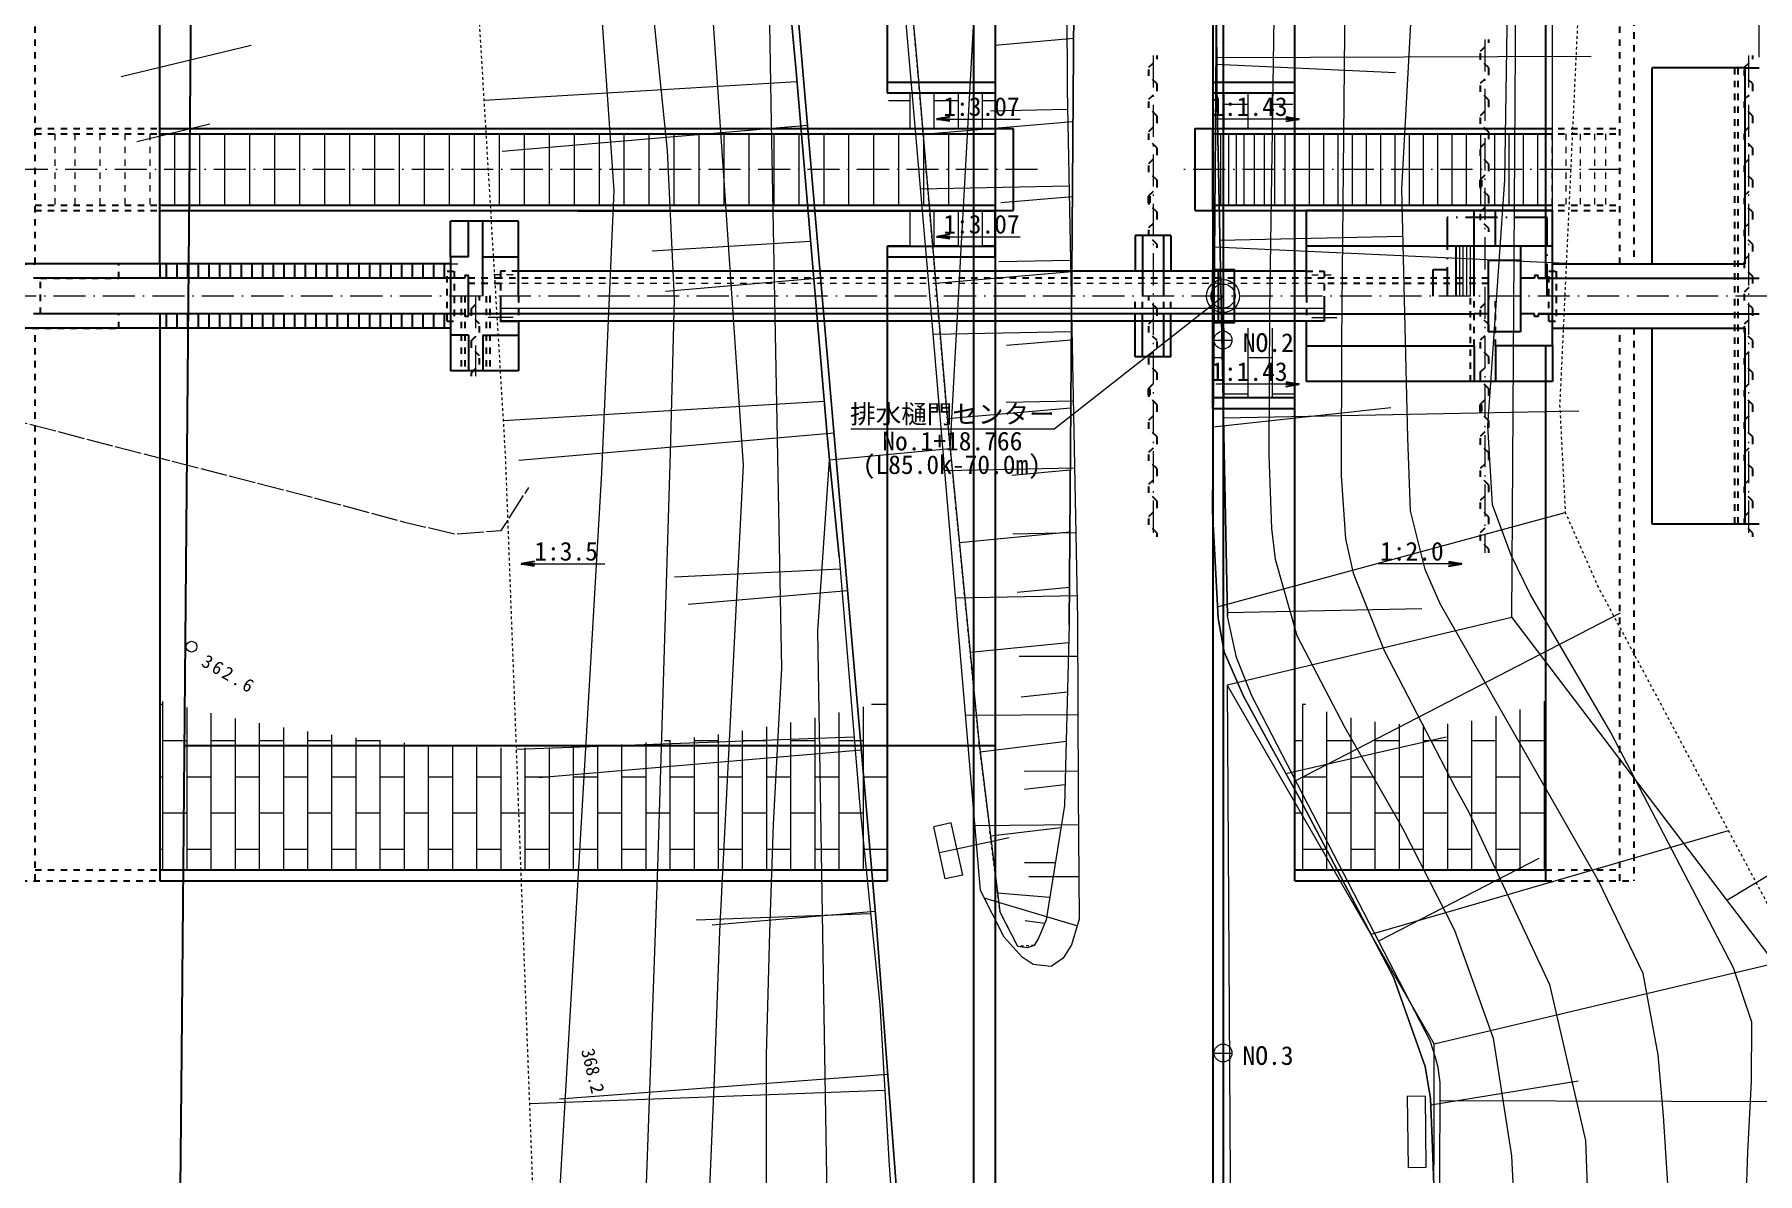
# Model space of a CAD drawing. Header units: millimetres. Extents: x 674276 to 929995, y 351572 to 521225.
# Drawn here: x 727998 to 776318, y 381434 to 413388 of the extents above; entities that cross this region are included whole.
import ezdxf
from ezdxf.enums import TextEntityAlignment as Align

# ---------------------------------------------------------------- set-up
doc = ezdxf.new("R2010")
doc.units = ezdxf.units.MM
doc.header["$LTSCALE"] = 150
doc.header["$PDSIZE"] = 300
for name, pattern in [('561019', [1, 0.5, -0.5]), ('57103', [5.5, 5, -0.5]), ('SXF_一点短鎖線', [9.25, 6, -1.5, 0.25, -1.5]), ('SXF_跳び破線', [12, 6, -6]), ('一点短鎖線', [9.25, 6, -1.5, 0.25, -1.5]), ('破線', [7.5, 6, -1.5])]:
    doc.linetypes.add(name, pattern=pattern)
doc.layers.get('Defpoints').update_dxf_attribs({"color": 153})
for name, color, linetype, lineweight in [('D-BGD', 7, 'Continuous', 13), ('D-BMK', 2, 'SXF_一点短鎖線', 13), ('D-BMK-HTXT', 7, 'Continuous', 13), ('D-BYP-STR1', 2, 'Continuous', 13), ('D-BYP-STR2', 6, 'Continuous', 25), ('D-BYP-STR3', 3, 'Continuous', 25), ('D-BYP-STR4', 6, 'Continuous', 25), ('D-BYP-TXT', 7, 'Continuous', 13), ('D-STR-DIM', 7, 'Continuous', 13), ('D-STR-HTXT', 7, 'Continuous', 13), ('D-STR-TXT', 7, 'Continuous', 13), ('●予備設計_LP横断', 7, 'Continuous', 13)]:
    doc.layers.add(name, color=color, linetype=linetype, lineweight=lineweight)
doc.styles.add('MS ゴシック', font='MS Gothic.ttf')
doc.styles.add('ＭＳ ゴシック', font='MS Gothic.ttf')
doc.dimstyles.new('DIM-150-F', dxfattribs={"dimscale": 150, "dimtxt": 3.5, "dimasz": 2.5, "dimexe": 0, "dimexo": 2, "dimgap": 0.8, "dimtad": 1, "dimdec": 0, "dimzin": 0, "dimdsep": 46, "dimtxsty": 'MS ゴシック', "dimblk": 'OPEN', "dimcen": 0.1, "dimclrd": 256, "dimclre": 256, "dimclrt": 256, "dimaunit": 1, "dimadec": 4, "dimazin": 0, "dimtfac": 1, "dimtdec": 0, "dimtmove": 2, "dimatfit": 3, "dimldrblk": 'OPEN', "dimfxl": 1, "dimtolj": 1, "dimtzin": 0, "dimlwd": -1, "dimlwe": -1, "dimarcsym": 2})

# ---------------------------------------------------------------- blocks, each defined once
blk = doc.blocks.new('_Open')
at = {"color": 0, "linetype": 'ByBlock', "lineweight": -2}
for p, q in [((-1, 0.17), (0, 0)), ((-1, -0.17), (0, 0)), ((0, 0), (-1, 0))]:
    blk.add_line(p, q, dxfattribs=at)
blk = doc.blocks.new('*D10')
at = {"layer": 'D-STR-DIM', "transparency": 16777216}
for p, q in [((770568, 407249), (770568, 420402)), ((775993, 420402), (770943, 420402)), ((776368, 412749), (776368, 420402))]:
    blk.add_line(p, q, dxfattribs=at)
at = {"layer": 'Defpoints', "color": 0, "transparency": 16777216}
for p in [(770568, 420402), (776368, 412449), (770568, 406949)]:
    blk.add_point(p, dxfattribs=at)
at = {"layer": 'D-STR-DIM', "transparency": 16777216, "xscale": 375, "yscale": 375, "zscale": 375, "rotation": 180}
blk.add_blockref('_Open', (770568, 420402), dxfattribs=at)
at = {"layer": 'D-STR-DIM', "transparency": 16777216, "xscale": 375, "yscale": 375, "zscale": 375}
blk.add_blockref('_Open', (776368, 420402), dxfattribs=at)
at = {"layer": 'D-STR-DIM', "transparency": 16777216, "char_height": 525, "attachment_point": 5, "style": 'MS ゴシック'}
for s, insert in [('\\A1;5800', (773468, 420785)), ('\\A1;川表翼壁', (773468, 419964))]:
    blk.add_mtext(s, dxfattribs=dict(at, insert=insert))
blk = doc.blocks.new('*D16')
at = {"layer": 'D-STR-DIM', "transparency": 16777216}
for p, q in [((770568, 407249), (770568, 421452)), ((770943, 421452), (810993, 421452)), ((811368, 412748), (811368, 421452))]:
    blk.add_line(p, q, dxfattribs=at)
at = {"layer": 'Defpoints', "color": 0, "transparency": 16777216}
for p in [(811368, 421452), (811368, 412448, -641), (770568, 406949)]:
    blk.add_point(p, dxfattribs=at)
at = {"layer": 'D-STR-DIM', "transparency": 16777216, "xscale": 375, "yscale": 375, "zscale": 375, "rotation": 180}
blk.add_blockref('_Open', (770568, 421452), dxfattribs=at)
at = {"layer": 'D-STR-DIM', "transparency": 16777216, "xscale": 375, "yscale": 375, "zscale": 375}
blk.add_blockref('_Open', (811368, 421452), dxfattribs=at)
at = {"layer": 'D-STR-DIM', "transparency": 16777216, "insert": (790968, 421835), "char_height": 525, "attachment_point": 5, "style": 'MS ゴシック'}
blk.add_mtext('\\A1;40800', dxfattribs=at)
blk = doc.blocks.new('M2242')
at = {"layer": '●予備設計_LP横断', "linetype": 'Continuous', "lineweight": 15}
for p, q in [((1.501, 0.748), (1.501, -0.752)), ((1.501, 0.748), (2.001, 0.748)), ((2.001, 0.748), (2.001, -0.752)), ((0, 0), (2, 0)), ((1.501, -0.752), (2.001, -0.752))]:
    blk.add_line(p, q, dxfattribs=at)
blk = doc.blocks.new('M7312')
at = {"layer": '●予備設計_LP横断', "linetype": 'Continuous', "lineweight": 20}
blk.add_circle((0, -0.001), 0.15, dxfattribs=at)

msp = doc.modelspace()

# ---------------------------------------------------------------- hatches: boundary and pattern name
at = {"layer": 'D-BYP-STR1'}
h = msp.add_hatch(dxfattribs=at)
h.set_pattern_fill('AR-BRSTD', color=256, scale=10, angle=269.99978)
h.set_pattern_definition([(269.9998, (693617.4, 336351.3), (677.418, -0.0027), []), (359.9998, (693617.4, 336351.3), (677.422, 1015.997), [677.418, -677.418])])
edge = h.paths.add_edge_path()
edge.add_line((754943.6, 411748.8), (751913.6, 411748.8))
edge.add_arc((749717.8, 411248.8), 2252, -12.82787, 12.82787, ccw=False)
edge.add_line((751913.6, 410748.8), (754943.6, 410748.8))
edge.add_line((754943.6, 410748.8), (754943.6, 411748.8))
edge = h.paths.add_edge_path()
edge.add_line((754943.6, 408448.8), (751913.6, 408448.8))
edge.add_arc((750901.4, 407948.8), 1129, -26.28666, 26.28666, ccw=False)
edge.add_line((751913.6, 407448.8), (754943.6, 407448.8))
edge.add_line((754943.6, 407448.8), (754943.6, 408448.8))
h = msp.add_hatch(dxfattribs=at)
h.set_pattern_fill('AR-BRSTD', color=256, scale=10, angle=269.99978)
h.set_pattern_definition([(269.9998, (693617.4, 336251.3), (677.418, -0.0027), []), (359.9998, (693617.4, 336251.3), (677.422, 1015.997), [677.418, -677.418])])
edge = h.paths.add_edge_path()
edge.add_line((761043.5, 411748.8), (763346.1, 411748.8))
edge.add_arc((765026.8, 411248.8), 1753.5, 163.43256, 196.56744)
edge.add_line((763346.1, 410748.8), (761043.5, 410748.8))
edge.add_line((761043.5, 410748.8), (761043.5, 411748.8))
edge = h.paths.add_edge_path()
edge.add_line((761043.5, 405148.8), (763346.1, 405148.8))
edge.add_arc((785418.8, 404173.8), 22094.2, 177.47077, 182.52923)
edge.add_line((763346.1, 403198.8), (761061.1, 403198.8))
edge.add_line((761061.1, 403198.8), (761043.5, 405148.8))
h = msp.add_hatch(dxfattribs=at)
h.set_pattern_fill('AR-BRSTD', color=256, scale=10, angle=90)
h.set_pattern_definition([(90, (71116.6, 1135250.44), (-677.418, 4e-14), []), (180, (71116.6, 1135250.4), (-677.418, -1016), [677.418, -677.418])])
edge = h.paths.add_edge_path()
edge.add_line((731513.4, 389948.8), (731513.4, 394700.6))
edge.add_arc((741713.5, 433263.7), 39889.2, 255.18429, 284.81571)
edge.add_line((751913.6, 394700.6), (751913.6, 389948.8))
edge.add_line((751913.6, 389948.8), (731513.4, 389948.8))
h = msp.add_hatch(dxfattribs=at)
h.set_pattern_fill('AR-BRSTD', color=256, scale=10, angle=90)
h.set_pattern_definition([(90, (103760.6, 1135250.44), (-677.418, 4e-14), []), (180, (103760.6, 1135250.4), (-677.418, -1016), [677.418, -677.418])])
edge = h.paths.add_edge_path()
edge.add_line((763346.1, 389948.8), (763346.1, 394700.6))
edge.add_arc((766857, 403374.5), 9357.5, 247.96325, 292.03675)
edge.add_line((770367.9, 394700.6), (770367.9, 389948.8))
edge.add_line((770367.9, 389948.8), (763346.1, 389948.8))

# ---------------------------------------------------------------- linework, layer by layer
at = {"layer": 'D-BGD'}
msp.add_line((769424.6, 397032), (769648.6, 430124.5), dxfattribs=at)
at = {"layer": 'D-BGD', "linetype": 'Continuous'}
for p, q in [((757137.1, 413271.7), (754926.4, 413075.5)), ((730430.9, 412205.8), (734075, 413091.6)), ((761152.1, 412738.8), (771650.6, 412782.7)), ((761132, 412556.3), (766162.9, 412321.6)), ((749381.4, 412063.2), (740611.2, 411536)), ((756968.4, 411279.6), (754811.4, 411239.2)), ((730873.2, 410382.9), (732913.9, 410878.9)), ((749676.5, 410834.3), (741113.7, 410104.5)), ((757119.4, 410940.3), (752919.9, 410582.9)), ((757013.8, 409131.2), (752847.3, 409046.3)), ((757103.4, 408833.1), (755100.6, 408662.6)), ((749763.1, 407577.3), (745322.2, 407310.3)), ((761093.2, 407427.6), (770954.8, 406967.6)), ((761239.5, 407613.4), (766357.5, 407728.2)), ((757049.4, 407046.1), (755044.9, 407010.3)), ((750041.4, 406552.9), (745696.8, 406178.3)), ((757087.4, 406725.8), (753275.8, 406401.4)), ((757085.3, 405041.6), (753201.5, 404967.2)), ((757072.9, 404813.2), (755255.1, 404658.5)), ((750144.7, 403091.4), (741151.3, 402550.8)), ((757133.6, 403099.1), (755245.7, 403065.5)), ((757058.3, 402900.6), (753598.8, 402606.1)), ((761054.9, 402376), (766037.2, 402925.9)), ((761339.7, 402630.7), (771305.2, 402831)), ((750424.8, 402203.3), (741577.9, 401440.7)), ((757163.6, 401224.9), (753530.4, 401144.8)), ((757045.1, 401164.6), (755406.9, 401015.1)), ((761175.9, 397328), (770925, 399980.3)), ((757032, 399428.6), (753938.4, 399125.1)), ((757201.1, 399403.9), (755438.5, 399367.5)), ((750588.9, 398387.9), (745948, 398162.1)), ((750799.2, 397778), (746333, 397392.5)), ((757020.2, 397874.4), (755552.4, 397731)), ((757237.6, 397641.3), (753828.9, 397570.6)), ((761443.6, 397172.9), (766906.4, 397285.5)), ((763369.1, 392455.9), (772476.5, 397163.4)), ((756999.1, 396320.4), (754240.1, 396049.8)), ((757250.6, 395938.3), (755610.8, 395935)), ((756963.4, 394934.8), (755672.2, 394793.7)), ((757253.9, 394298.5), (754108.3, 394284.2)), ((750979.2, 393679.5), (741516.7, 393327)), ((756927.6, 393549.1), (754521.9, 393255.3)), ((763090.7, 392655.8), (767588, 393681)), ((751184.8, 393311.8), (742144.4, 392533.5)), ((757261, 392725.7), (755755.2, 392714.7)), ((756896.4, 392337.7), (755760.1, 392208)), ((757267.1, 391211.2), (754372, 391191.3)), ((756780.7, 391134.1), (754810.3, 390893.5)), ((765480.4, 388146.3), (775499.7, 391052.7)), ((756623.3, 390154.2), (755762.1, 390153.2)), ((765696.9, 387957.4), (770195.4, 390285.2)), ((757285.7, 389758.7), (755887.8, 389754.9)), ((757232.6, 388382.1), (754634.8, 389160.2)), ((756466, 389174.2), (755005.2, 389297.2)), ((751447.2, 388723.5), (746557.7, 388539.9)), ((751571.4, 388787.2), (747002.2, 388403.2)), ((756323, 388443.7), (755778.6, 388520.4)), ((751919.5, 384215.6), (742718, 383518.4)), ((751847, 383762.7), (741887.9, 383390.5)), ((767153.9, 383362.9), (771283.7, 384030.2)), ((767417, 383485.3), (777145, 383453))]:
    msp.add_line(p, q, dxfattribs=at)
at = {"layer": 'D-BGD', "linetype": 'Continuous', "flags": 128}
for points, elevation in [([(713491.7, 380893.6), (723732.6, 380719.5), (731981.1, 380565.4), (739931.1, 379555), (741858.5, 379404.5), (742345, 379743.1), (742724.2, 380725.9), (743612.3, 395924), (743912.8, 401088.2), (744258.5, 409009.7), (743064.1, 426075), (742949.1, 430124.5)], 363000), ([(745058.7, 378273), (745482.8, 390015.9), (745830.7, 401653.6), (745949.3, 405975.4), (745754, 410130.5), (744551.4, 421852), (744386.4, 430124.5)], 364000), ([(746175.9, 430124.5), (746273.6, 425139), (747014.4, 413966.7), (747874.9, 401309), (747204.4, 388221.2), (747062.1, 384098.8), (746901.6, 380366.2), (746839.6, 378273)], 365000), ([(752377.6, 430124.5), (752198.6, 426637.7), (751859.6, 422261.5), (748473.2, 421948.5), (748653.9, 410905.4), (748949.3, 395615.2), (748717.1, 391234.1), (748614.5, 388204.2), (748521.4, 384751.3), (748515.2, 378494), (748505.1, 378273)], 366000), ([(750395, 378273), (750245.5, 379662.1), (749966.1, 396661.7), (750293.7, 401451.6), (753679.1, 401768.7), (754577.2, 418025.7), (754958.2, 428651.3), (755017.6, 430124.5)], 367000), ([(762608.8, 430124.5), (762727.3, 424203.9), (762801.5, 419930.5), (762813.6, 417655.9), (762632.9, 405642.9), (762609.2, 401588.4), (762689, 399532.1), (762795.2, 398669.4), (763401, 396528.7), (764741.5, 393948.5), (766365.2, 391124.7), (767818.5, 388259.2), (768904.1, 385231.5), (769421.2, 381927.2), (769583.6, 378539.7), (769585.1, 378273)], 367000), ([(764568.7, 430124.5), (764700.1, 425890.1), (764780.2, 418219.8), (764650.6, 404796.8), (764643.9, 401018.6), (764761.6, 399236.9), (764981.7, 398275.3), (765847.2, 396108.8), (767828.9, 392284.5), (768218.1, 391572.9), (770488.4, 386739.6), (771494.8, 382358.2), (771623.4, 378743.2), (771616, 378273)], 366000), ([(773740.9, 378273), (773807.5, 380991.9), (773680.7, 383048.7), (773529.9, 384762.9), (773106.4, 387042.1), (771861.1, 389641.5), (767419.6, 397413.8), (766999.4, 398376.3), (766585.2, 400021.5), (766507.3, 402073.3), (766340.6, 409055.1), (766870.6, 418653.8), (766612.3, 430124.5)], 365000), ([(775920.8, 378273), (775949.1, 379261.5), (776042.1, 382033.9), (776153, 384012.9), (776160.2, 385684.7), (775641.7, 387208.8), (772201.8, 393807.9), (769945.2, 397689.9), (769406.1, 398780.7), (768885.6, 400192.9), (768753.6, 402407.3), (769228.9, 409306.1), (769314, 414826), (769362.2, 418323.1), (769525.1, 430124.5)], 364000)]:
    msp.add_lwpolyline(points, dxfattribs=dict(at, elevation=elevation))
at = {"layer": 'D-BGD', "linetype": '561019', "flags": 128}
for points in [[(742346.2, 378273), (741992.6, 380587), (741554.5, 392312), (741208.5, 401598.8), (739493.8, 430124.5)], [(756034.2, 387834.4), (755575, 387802), (755068.3, 388780.7), (754482.8, 393575.2), (753679.1, 401768.7), (753611.3, 402459.4), (752744.5, 412644.1), (751859.6, 422261.5), (751643.5, 424608.4), (751122.1, 430124.5)], [(771763.5, 430124.5), (771860, 426368.6), (770769.3, 402990.3), (770925, 399980.3), (771843.4, 397899.9), (777604.8, 387110.4), (777387.6, 378273)]]:
    msp.add_lwpolyline(points, dxfattribs=at)
at = {"layer": 'D-BGD', "linetype": 'Continuous', "flags": 128}
for points in [[(750559.8, 398738), (750293.7, 401451.6), (750224.9, 402148.6), (749357.5, 412344.1), (748473.2, 421948.5), (748257.7, 424292.7), (747707, 430124.5)], [(747707, 430124.5), (748257.7, 424292.7), (748473.2, 421948.5), (749357.5, 412344.1), (750224.9, 402148.6), (750293.7, 401451.6), (750559.8, 398738), (751149.5, 391625), (751709.5, 386168), (751967.4, 381656.3), (752130.5, 379359.5), (752195.4, 378273)], [(751122.1, 430124.5), (751643.5, 424608.4), (751859.6, 422261.5), (752744.5, 412644.1), (753611.3, 402459.4), (753679.1, 401768.7), (754482.8, 393575.2), (755068.3, 388780.7)], [(757107.7, 430124.5), (757181, 419045.8), (757012.2, 396831.9), (756881.6, 391762.7), (756365.6, 388549.4), (756168.3, 388059.6), (756034.2, 387834.4)], [(757012.2, 396831.9), (757181, 419045.8), (757107.7, 430124.5)], [(761107.8, 430124.5), (761181.2, 419044), (761037, 400019.2)], [(767344.7, 378273), (767189.7, 382409.5), (767147.1, 383543.5), (766998.8, 384437.3), (766112.6, 386946.8), (763460.5, 391978.9), (762701.7, 393367.8), (761906.5, 394823.7), (761364.9, 396064.7), (761192.1, 397014.1), (761037, 400019.2), (761181.2, 419044), (761107.8, 430124.5)], [(761037, 400019.2), (761192.1, 397014.1), (761364.9, 396064.7), (761906.5, 394823.7), (762701.7, 393367.8), (763460.5, 391978.9), (766112.6, 386946.8), (766998.8, 384437.3), (767147.1, 383543.5), (767189.7, 382409.5), (767344.7, 378273)], [(750559.8, 398738), (751149.5, 391625), (751709.5, 386168), (751967.4, 381656.3), (752130.5, 379359.5), (752195.4, 378273)], [(757012.2, 396831.9), (756881.6, 391762.7), (756365.6, 388549.4), (756168.3, 388059.6), (756034.2, 387834.4), (755835.6, 387769.8), (755575, 387802), (755068.3, 388780.7)]]:
    msp.add_lwpolyline(points, dxfattribs=at)
at = {"layer": 'D-BGD', "color": 6, "ltscale": 1500, "flags": 128}
for points in [[(753999.4, 430124.5), (754773.9, 424683.2, -0.0353635), (754943.6, 422287.5), (754943.6, 378273)], [(760169.9, 430124.5), (760943.8, 424688.2, -0.0353635), (761043.6, 423278.9), (761043.6, 378273)]]:
    msp.add_lwpolyline(points, format="xyb", dxfattribs=at)
at = {"layer": 'D-BGD', "linetype": 'Continuous', "extrusion": (0.995578, 0.086824, 0.035859), "elevation": 795186}
msp.add_lwpolyline([(321726.9, 339254), (338459.8, 338653.6), (354768.3, 338143.3)], dxfattribs=at)
at = {"layer": 'D-BGD', "linetype": 'Continuous', "extrusion": (0.879845, 0.091136, 0.466441), "elevation": 870778.4}
msp.add_lwpolyline([(309560.7, -43690.6), (325669.1, -44335), (341972.9, -44911.6)], dxfattribs=at)
at = {"layer": 'D-BGD'}
for points in [[(805741.3, 407354.5), (775455.7, 389094.3)], [(769424.6, 397032), (761447.4, 395136.3)], [(769424.6, 397032), (776799, 387326.4)], [(761447.2, 395136.6), (767246.4, 385061.1)], [(761447.4, 395136.3), (761550.7, 378273)], [(776799, 387326.4), (767246.4, 385061.1)], [(767238.8, 378273), (767246.4, 385061.1)], [(766997.4, 383600.1), (766497.4, 383594.4)], [(766497.4, 383594.4), (766520.3, 381594.6)], [(766997.4, 383600.1), (767020.2, 381600.3)], [(767020.2, 381600.3), (766520.3, 381594.6)]]:
    msp.add_lwpolyline(points, dxfattribs=at)
at = {"layer": 'D-BGD', "linetype": '57103', "elevation": 362500, "flags": 128}
msp.add_lwpolyline([(713491.7, 406174.5), (736008.6, 400344.3), (738379.6, 399709.3), (739792.8, 399376.7), (741089.1, 399474.7), (741859.7, 400678.9)], dxfattribs=at)
at = {"layer": 'D-BGD', "linetype": 'Continuous'}
for points in [[(747846.1, 430124.5, 366019.3), (748768.2, 421414.4, 366440), (750166.9, 405165.9, 366950), (751599.2, 388494.4, 367550), (752375.9, 378273, 368046.6)], [(756879, 430124.5, 368490.4), (756956.2, 411840.3, 368510), (757248.3, 396977.7, 368300), (757265.6, 392111.7, 368380), (757292.6, 388566.7, 368140), (757076.2, 387849.1, 368050), (756848.2, 387472.6, 368050)], [(756879, 430124.5, 368490.4), (756956.2, 411840.3, 368510), (757248.3, 396977.7, 368300)], [(761076.3, 430124.5, 368490.4), (761152.5, 411896.6, 368510), (761450.8, 397065, 368300)], [(767399, 378273, 368384.4), (767419.6, 383991.3, 368350), (767358.6, 384407, 368370), (767289.9, 384688.7, 368380), (767142.2, 385154.2, 368420), (762141, 394834.3, 368260), (761710.8, 395912, 368280), (761450.8, 397065, 368300), (761152.5, 411896.6, 368510), (761076.3, 430124.5, 368490.4)], [(757248.3, 396977.7, 368300), (757265.6, 392111.7, 368380), (757292.6, 388566.7, 368140), (757076.2, 387849.1, 368050), (756848.2, 387472.6, 368050), (756507.8, 387241.6, 367970), (756000.6, 387302.4, 367910), (755698.5, 387499.1, 367900), (755193.9, 388066, 367840), (754526.2, 389372.6, 367520)], [(767399, 378273, 368384.4), (767419.6, 383991.3, 368350), (767358.6, 384407, 368370), (767289.9, 384688.7, 368380), (767142.2, 385154.2, 368420), (762141, 394834.3, 368260), (761710.8, 395912, 368280), (761450.8, 397065, 368300)], [(752375.9, 378273, 368046.6), (751599.2, 388494.4, 367550)]]:
    msp.add_polyline3d(points, dxfattribs=at)
at = {"layer": 'D-BGD'}
msp.add_point((761329.9, 406131.8, 0), dxfattribs=at)
at = {"layer": 'D-BMK', "linetype": 'SXF_一点短鎖線'}
for p, q in [((761329.9, 403006.8), (761329.9, 413233.4)), ((768667.9, 413248.8), (768667.9, 398848.8)), ((759367.6, 412798.8), (759367.6, 399298.8)), ((776067.9, 412798.8), (776067.9, 399298.8)), ((756126.4, 409598.8), (726939.6, 409598.8)), ((772491.4, 409598.8), (760079.1, 409598.8)), ((833491.7, 406048.8), (726645.3, 406048.8)), ((740367.9, 406048.8), (740367.9, 403798.8))]:
    msp.add_line(p, q, dxfattribs=at)
at = {"layer": 'D-BMK', "linetype": 'SXF_一点短鎖線', "flags": 128}
msp.add_lwpolyline([(761329.9, 430124.5), (761329.9, 378273)], dxfattribs=at)
msp.add_lwpolyline([(761329.9, 430124.5), (761329.9, 378273)], dxfattribs=at)
at = {"layer": 'D-BMK-HTXT', "color": 7, "linetype": 'Continuous', "lineweight": 13}
for p, q in [((761079.9, 404814.8, 65818.6), (761579.9, 404814.8, -65818.6)), ((761079.9, 384814.8, 65818.6), (761579.9, 384814.8, -65818.6))]:
    msp.add_line(p, q, dxfattribs=at)
for centre in [(761329.9, 404814.8, 0), (761329.9, 384814.8, 0)]:
    msp.add_circle(centre, 250, dxfattribs=at)
at = {"layer": 'D-BYP-STR1', "linetype": 'SXF_跳び破線', "ltscale": 0.2}
for p, q in [((728571.7, 410598.8), (728571.7, 408598.8)), ((729129.9, 410598.8), (729129.9, 408598.8)), ((729829.9, 410598.8), (729829.9, 408598.8)), ((730529.9, 410598.8), (730529.9, 408598.8)), ((731229.9, 410598.8), (731229.9, 408598.8)), ((770546.1, 410598.8), (770546.1, 408598.8)), ((770946.1, 410598.8), (770946.1, 408598.8)), ((771346.1, 410598.8), (771346.1, 408598.8)), ((771746.1, 410598.8), (771746.1, 408598.8)), ((772057, 410598.8), (772057, 408598.8)), ((764167.6, 406398.8), (741067.9, 406398.8))]:
    msp.add_line(p, q, dxfattribs=at)
at = {"layer": 'D-BYP-STR1', "ltscale": 0.2}
for p, q in [((731929.9, 410598.8), (731929.9, 408598.8)), ((732629.9, 410598.8), (732629.9, 408598.8)), ((733329.9, 410598.8), (733329.9, 408598.8)), ((734029.9, 410598.8), (734029.9, 408598.8)), ((734729.9, 410598.8), (734729.9, 408598.8)), ((735429.9, 410598.8), (735429.9, 408598.8)), ((736129.9, 410598.8), (736129.9, 408598.8)), ((736829.9, 410598.8), (736829.9, 408598.8)), ((737529.9, 410598.8), (737529.9, 408598.8)), ((738229.9, 410598.8), (738229.9, 408598.8)), ((738929.9, 410598.8), (738929.9, 408598.8)), ((739629.9, 410598.8), (739629.9, 408598.8)), ((740329.9, 410598.8), (740329.9, 408598.8)), ((741029.9, 410598.8), (741029.9, 408598.8)), ((741729.9, 410598.8), (741729.9, 408598.8)), ((742429.9, 410598.8), (742429.9, 408598.8)), ((743129.9, 410598.8), (743129.9, 408598.8)), ((743829.9, 410598.8), (743829.9, 408598.8)), ((744529.9, 410598.8), (744529.9, 408598.8)), ((745229.9, 410598.8), (745229.9, 408598.8)), ((745929.9, 410598.8), (745929.9, 408598.8)), ((746629.9, 410598.8), (746629.9, 408598.8)), ((747329.9, 410598.8), (747329.9, 408598.8)), ((748029.9, 410598.8), (748029.9, 408598.8)), ((748729.9, 410598.8), (748729.9, 408598.8)), ((749429.9, 410598.8), (749429.9, 408598.8)), ((750129.9, 410598.8), (750129.9, 408598.8)), ((750829.9, 410598.8), (750829.9, 408598.8)), ((751529.9, 410598.8), (751529.9, 408598.8)), ((752229.9, 410598.8), (752229.9, 408598.8)), ((752929.9, 410598.8), (752929.9, 408598.8)), ((753629.9, 410598.8), (753629.9, 408598.8)), ((754329.9, 410598.8), (754329.9, 408598.8)), ((761261.3, 410598.8), (761261.3, 408598.8)), ((761479.1, 410598.8), (761479.1, 408598.8)), ((761696.9, 410598.8), (761696.9, 408598.8)), ((761914.2, 410598.8), (761914.2, 408598.8)), ((762200.6, 410598.8), (762200.6, 408598.8)), ((762487, 410598.8), (762487, 408598.8)), ((762773.3, 410598.8), (762773.3, 408598.8)), ((763059.7, 410598.8), (763059.7, 408598.8)), ((763346.1, 410598.8), (763346.1, 408598.8)), ((763746.1, 410598.8), (763746.1, 408598.8)), ((764146.1, 410598.8), (764146.1, 408598.8)), ((764546.1, 410598.8), (764546.1, 408598.8)), ((764946.1, 410598.8), (764946.1, 408598.8)), ((765346.1, 410598.8), (765346.1, 408598.8)), ((765746.1, 410598.8), (765746.1, 408598.8)), ((766146.1, 410598.8), (766146.1, 408598.8)), ((766546.1, 410598.8), (766546.1, 408598.8)), ((766946.1, 410598.8), (766946.1, 408598.8)), ((767346.1, 410598.8), (767346.1, 408598.8)), ((767746.1, 410598.8), (767746.1, 408598.8)), ((768146.1, 410598.8), (768146.1, 408598.8)), ((768546.1, 410598.8), (768546.1, 408598.8)), ((768946.1, 410598.8), (768946.1, 408598.8)), ((769346.1, 410598.8), (769346.1, 408598.8)), ((769746.1, 410598.8), (769746.1, 408598.8)), ((770146.1, 410598.8), (770146.1, 408598.8))]:
    msp.add_line(p, q, dxfattribs=at)
at = {"layer": 'D-BYP-STR1', "lineweight": 13, "ltscale": 100}
for p, q in [((767967.9, 406048.8), (767967.9, 407448.8)), ((768067.9, 406048.8), (768067.9, 407448.8)), ((768167.9, 406048.8), (768167.9, 407448.8)), ((768267.9, 406048.8), (768267.9, 407448.8))]:
    msp.add_line(p, q, dxfattribs=at)
at = {"layer": 'D-BYP-STR1', "linetype": 'Continuous', "lineweight": 25}
for p, q in [((731690.4, 406948.8), (731690.4, 406548.8)), ((731990.4, 406948.8), (731990.4, 406548.8)), ((732290.4, 406948.8), (732290.4, 406548.8)), ((732590.4, 406948.8), (732590.4, 406548.8)), ((732890.4, 406948.8), (732890.4, 406548.8)), ((733190.4, 406948.8), (733190.4, 406548.8)), ((733490.4, 406948.8), (733490.4, 406548.8)), ((733790.4, 406948.8), (733790.4, 406548.8)), ((734090.4, 406948.8), (734090.4, 406548.8)), ((734390.4, 406948.8), (734390.4, 406548.8)), ((734690.4, 406948.8), (734690.4, 406548.8)), ((734990.4, 406948.8), (734990.4, 406548.8)), ((735290.4, 406948.8), (735290.4, 406548.8)), ((735590.4, 406948.8), (735590.4, 406548.8)), ((735890.4, 406948.8), (735890.4, 406548.8)), ((736190.4, 406948.8), (736190.4, 406548.8)), ((736490.4, 406948.8), (736490.4, 406548.8)), ((736790.4, 406948.8), (736790.4, 406548.8)), ((737090.4, 406948.8), (737090.4, 406548.8)), ((737390.4, 406948.8), (737390.4, 406548.8)), ((737690.4, 406948.8), (737690.4, 406548.8)), ((737990.4, 406948.8), (737990.4, 406548.8)), ((738290.4, 406948.8), (738290.4, 406548.8)), ((738590.4, 406948.8), (738590.4, 406548.8)), ((738890.4, 406948.8), (738890.4, 406548.8)), ((739190.4, 406948.8), (739190.4, 406548.8)), ((739490.4, 406948.8), (739490.4, 406548.8)), ((731690.4, 405548.8), (731690.4, 405148.8)), ((731990.4, 405548.8), (731990.4, 405148.8)), ((732290.4, 405548.8), (732290.4, 405148.8)), ((732590.4, 405548.8), (732590.4, 405148.8)), ((732890.4, 405548.8), (732890.4, 405148.8)), ((733190.4, 405548.8), (733190.4, 405148.8)), ((733490.4, 405548.8), (733490.4, 405148.8)), ((733790.4, 405548.8), (733790.4, 405148.8)), ((734090.4, 405548.8), (734090.4, 405148.8)), ((734390.4, 405548.8), (734390.4, 405148.8)), ((734690.4, 405548.8), (734690.4, 405148.8)), ((734990.4, 405548.8), (734990.4, 405148.8)), ((735290.4, 405548.8), (735290.4, 405148.8)), ((735590.4, 405548.8), (735590.4, 405148.8)), ((735890.4, 405548.8), (735890.4, 405148.8)), ((736190.4, 405548.8), (736190.4, 405148.8)), ((736490.4, 405548.8), (736490.4, 405148.8)), ((736790.4, 405548.8), (736790.4, 405148.8)), ((737090.4, 405548.8), (737090.4, 405148.8)), ((737390.4, 405548.8), (737390.4, 405148.8)), ((737690.4, 405548.8), (737690.4, 405148.8)), ((737990.4, 405548.8), (737990.4, 405148.8)), ((738290.4, 405548.8), (738290.4, 405148.8)), ((738590.4, 405548.8), (738590.4, 405148.8)), ((738890.4, 405548.8), (738890.4, 405148.8)), ((739190.4, 405548.8), (739190.4, 405148.8)), ((739490.4, 405548.8), (739490.4, 405148.8))]:
    msp.add_line(p, q, dxfattribs=at)
at = {"layer": 'D-BYP-STR1', "color": 2, "linetype": 'SXF_跳び破線', "ltscale": 0.2}
for p, q in [((741417.9, 406648.8), (740717.9, 406648.8)), ((763817.6, 406648.8), (764517.6, 406648.8))]:
    msp.add_line(p, q, dxfattribs=at)
at = {"layer": 'D-BYP-STR1', "color": 2}
for p, q in [((741417.9, 405448.8), (740717.9, 405448.8)), ((763817.6, 405448.8), (764517.6, 405448.8))]:
    msp.add_line(p, q, dxfattribs=at)
at = {"layer": 'D-BYP-STR1'}
msp.add_line((764167.6, 405698.8), (741067.9, 405698.8), dxfattribs=at)
at = {"layer": 'D-BYP-STR2'}
for p, q in [((743233.3, 408436.8), (754943.6, 408436.8)), ((732199.7, 393436.8), (754943.6, 393436.8))]:
    msp.add_line(p, q, dxfattribs=at)
at = {"layer": 'D-BYP-STR2', "ltscale": 1500, "flags": 128}
for points in [[(753999.4, 430124.5), (754773.9, 424683.2, -0.0353635), (754943.6, 422287.5), (754943.6, 378273)], [(760169.9, 430124.5), (760943.8, 424688.2, -0.0353635), (761043.6, 423278.9), (761043.6, 378273)]]:
    msp.add_lwpolyline(points, format="xyb", dxfattribs=at)
at = {"layer": 'D-BYP-STR2', "flags": 128}
for points in [[(761329.9, 430124.5), (761329.9, 378273)], [(732478.4, 424814.8), (732300.9, 404814.8), (732122.9, 384814.8), (732075.9, 380061.8)]]:
    msp.add_lwpolyline(points, dxfattribs=at)
at = {"layer": 'D-BYP-STR3', "ltscale": 0.2}
for p, q in [((731513.4, 406948.8), (731513.4, 422448.8)), ((751914.4, 422448.8), (751914.4, 411748.8)), ((763346.1, 389648.8), (763346.1, 422448.8)), ((770367.9, 422448.8), (770367.9, 407448.8)), ((751914.4, 412048.8), (754943.6, 412048.8)), ((751914.4, 411748.8), (754943.6, 411748.8)), ((754943.6, 412048.8), (754943.6, 410748.8)), ((761043.5, 412048.8), (763346.1, 412048.8)), ((761043.5, 412048.8), (761043.5, 410748.8)), ((761043.5, 411748.8), (763346.1, 411748.8)), ((731513.4, 410748.8), (755443.6, 410748.8)), ((754943.6, 410748.8), (754943.6, 408448.8)), ((754943.6, 410748.8), (754943.6, 408448.8)), ((755443.6, 410748.8), (755443.6, 408448.8)), ((760543.5, 408448.8), (760543.5, 410748.8)), ((760543.5, 410748.8), (770367.9, 410748.8)), ((761043.5, 408448.8), (761043.5, 410748.8)), ((731513.4, 410598.8), (754943.6, 410598.8)), ((761043.5, 410598.8), (770367.9, 410598.8)), ((731513.4, 408598.8), (754943.6, 408598.8)), ((731513.4, 408448.8), (755443.6, 408448.8)), ((754943.6, 407148.8), (754943.6, 408448.8)), ((760543.5, 408448.8), (770367.9, 408448.8)), ((761043.5, 408598.8), (770367.9, 408598.8)), ((761043.5, 408348.8), (761043.5, 406798.8)), ((751914.4, 407448.8), (751914.4, 389648.8)), ((751914.4, 407448.8), (754943.6, 407448.8)), ((751914.4, 407148.8), (754943.6, 407148.8)), ((761043.5, 406798.8), (761043.5, 405298.8)), ((731513.4, 405148.8), (731513.4, 389648.8)), ((761043.5, 402898.8), (761043.5, 405298.8)), ((770367.9, 404648.8), (770367.9, 389648.8)), ((761043.5, 403198.8), (763346.1, 403198.8)), ((761043.5, 402898.8), (763346.1, 402898.8)), ((731509.9, 389948.8), (751914.4, 389948.8)), ((763346.1, 389948.8), (770367.9, 389948.8)), ((731509.9, 389648.8), (751914.4, 389648.8)), ((763346.1, 389648.8), (770367.9, 389648.8))]:
    msp.add_line(p, q, dxfattribs=at)
at = {"layer": 'D-BYP-STR3', "linetype": 'SXF_跳び破線', "ltscale": 0.2}
for p, q in [((772452.2, 406948.8), (772452.2, 422448.8)), ((772852.2, 422448.8), (772852.2, 406948.8)), ((728013.4, 410748.8), (731513.4, 410748.8)), ((770367.9, 410748.8), (772452.2, 410748.8)), ((728013.4, 410598.8), (731513.4, 410598.8)), ((770367.9, 410598.8), (772452.2, 410598.8)), ((728013.4, 408598.8), (731513.4, 408598.8)), ((728013.4, 408448.8), (731513.4, 408448.8)), ((770367.9, 408598.8), (772452.2, 408598.8)), ((770367.9, 408448.8), (772452.2, 408448.8)), ((772452.2, 389648.8), (772452.2, 405148.8)), ((772852.2, 405148.8), (772852.2, 389648.8)), ((728013.4, 389948.8), (731509.9, 389948.8)), ((770367.9, 389948.8), (772452.2, 389948.8)), ((727613.4, 389648.8), (731509.9, 389648.8)), ((770367.9, 389648.8), (772852.2, 389648.8))]:
    msp.add_line(p, q, dxfattribs=at)
for points in [[(727613.4, 422448.8), (727613.4, 406948.8), (728013.4, 406948.8), (728013.4, 422448.8)], [(728013.4, 389648.8), (728013.4, 405148.8), (727613.4, 405148.8), (727613.4, 389648.8)]]:
    msp.add_lwpolyline(points, dxfattribs=at)
at = {"layer": 'D-BYP-STR4'}
for p, q in [((775967.9, 412448.8), (773367.9, 412448.8)), ((773367.9, 406948.8), (773367.9, 412448.8)), ((775967.9, 406948.8), (775967.9, 412448.8)), ((775967.9, 408156.7), (775967.9, 412448.8)), ((770567.9, 408448.8), (763667.6, 408448.8)), ((763667.6, 406048.8), (763667.6, 408448.8)), ((768367.9, 406048.8), (768367.9, 408448.8)), ((768967.9, 407448.8), (768967.9, 408448.8)), ((770567.9, 407448.8), (770567.9, 408448.8)), ((741567.9, 408148.8), (739667.9, 408148.8)), ((739667.9, 407148.8), (739667.9, 408148.8)), ((740167.9, 407148.8), (740167.9, 408148.8)), ((740567.9, 407148.8), (740567.9, 408148.8)), ((741567.9, 406048.8), (741567.9, 408148.8)), ((759867.6, 407748.8), (758867.6, 407748.8)), ((759067.6, 407748.8), (759067.6, 406048.8)), ((759667.6, 406048.8), (759667.6, 407748.8)), ((768367.9, 407448.8), (763667.6, 407448.8)), ((767867.9, 406048.8), (767867.9, 407448.8)), ((770567.9, 407448.8), (768367.9, 407448.8)), ((769667.9, 407448.8), (769667.9, 405048.8)), ((770367.9, 407448.8), (770367.9, 406548.8)), ((770567.9, 404648.8), (770567.9, 407448.8)), ((739667.9, 406948.8), (727567.9, 406948.8)), ((731513.4, 406948.8), (731513.4, 406548.8)), ((739667.9, 407148.8), (739667.9, 404948.8)), ((740167.9, 407148.8), (739667.9, 407148.8)), ((740567.9, 406048.8), (740567.9, 407248.8)), ((740567.9, 407148.8), (741567.9, 407148.8)), ((769667.9, 407048.8), (768767.9, 407048.8)), ((768767.9, 407048.8), (768767.9, 405048.8)), ((770567.9, 406948.8), (775967.9, 406948.8)), ((739667.9, 406548.8), (727967.9, 406548.8)), ((740067.9, 406548.8), (739667.9, 406548.8)), ((740167.9, 406623.8), (740067.9, 406623.8)), ((740067.9, 406623.8), (740067.9, 406548.8)), ((740167.9, 405473.8), (740167.9, 406623.8)), ((763667.6, 406748.8), (741567.9, 406748.8)), ((761193.6, 406798.8), (761193.6, 405298.8)), ((770067.9, 406548.8), (769667.9, 406548.8)), ((770167.9, 406623.8), (770067.9, 406623.8)), ((770067.9, 406623.8), (770067.9, 406548.8)), ((770167.9, 406548.8), (770167.9, 406623.8)), ((770567.9, 406548.8), (770167.9, 406548.8)), ((770167.9, 406548.8), (776367.9, 406548.8)), ((741067.9, 406048.8), (741067.9, 405348.8)), ((764167.6, 406048.8), (764167.6, 405348.8)), ((764167.6, 406048.8), (764167.6, 405348.8)), ((739667.9, 405548.8), (727967.9, 405548.8)), ((731513.4, 405548.8), (731513.4, 405148.8)), ((740067.9, 405548.8), (739667.9, 405548.8)), ((740067.9, 405548.8), (740067.9, 405473.8)), ((740167.9, 405473.8), (740067.9, 405473.8)), ((741067.9, 405548.8), (740167.9, 405548.8)), ((764167.6, 405548.8), (741067.9, 405548.8)), ((764167.6, 405548.8), (768367.9, 405548.8)), ((768767.9, 405548.8), (768367.9, 405548.8)), ((770067.9, 405548.8), (769667.9, 405548.8)), ((770067.9, 405473.8), (770067.9, 405548.8)), ((770167.9, 405473.8), (770067.9, 405473.8)), ((770567.9, 405548.8), (770167.9, 405548.8)), ((770167.9, 405548.8), (770167.9, 405473.8)), ((770167.9, 405548.8), (776367.9, 405548.8)), ((739667.9, 405148.8), (727567.9, 405148.8)), ((740167.9, 404948.8), (739667.9, 404948.8)), ((739667.9, 404948.8), (739667.9, 403948.8)), ((740167.9, 404948.8), (740167.9, 403948.8)), ((740567.9, 404948.8), (740567.9, 403948.8)), ((740567.9, 404948.8), (741567.9, 404948.8)), ((741567.9, 405348.8), (741067.9, 405348.8)), ((741567.9, 405348.8), (741567.9, 403948.8)), ((763667.6, 405348.8), (741567.9, 405348.8)), ((763667.6, 403648.8), (763667.6, 405348.8)), ((764167.6, 405348.8), (763667.6, 405348.8)), ((764167.6, 405348.8), (763667.6, 405348.8)), ((769667.9, 405048.8), (768767.9, 405048.8)), ((770567.9, 405148.8), (775967.9, 405148.8)), ((773367.9, 399648.8), (773367.9, 405148.8)), ((775967.9, 399648.8), (775967.9, 405148.8)), ((763667.6, 404648.8), (768367.9, 404648.8)), ((768367.9, 404648.8), (768367.9, 403648.8)), ((768967.9, 404648.8), (768967.9, 403648.8)), ((770567.9, 404648.8), (768967.9, 404648.8)), ((770567.9, 404648.8), (770567.9, 403648.8)), ((741567.9, 403948.8), (739667.9, 403948.8)), ((770567.9, 403648.8), (763667.6, 403648.8)), ((775967.9, 399648.8), (773367.9, 399648.8))]:
    msp.add_line(p, q, dxfattribs=at)
at = {"layer": 'D-BYP-STR4', "linetype": '破線', "ltscale": 100}
for p, q in [((775967.9, 412448.8), (776367.9, 412448.8)), ((740567.9, 403948.8), (740167.9, 403948.8)), ((776367.9, 399648.8), (775967.9, 399648.8))]:
    msp.add_line(p, q, dxfattribs=at)
at = {"layer": 'D-BYP-STR4', "ltscale": 100}
for p, q in [((758867.6, 407748.8), (758867.6, 406748.8)), ((759867.6, 407748.8), (759867.6, 406748.8))]:
    msp.add_line(p, q, dxfattribs=at)
at = {"layer": 'D-BYP-STR4', "linetype": 'SXF_跳び破線', "ltscale": 0.2}
for p, q in [((739567.9, 405348.8), (739567.9, 406748.8)), ((739567.9, 406748.8), (739767.9, 406748.8)), ((739767.9, 406748.8), (739767.9, 405348.8)), ((741067.9, 406548.8), (740167.9, 406548.8)), ((741067.9, 406398.8), (740167.9, 406398.8)), ((741567.9, 406748.8), (741067.9, 406748.8)), ((741067.9, 406748.8), (741067.9, 406048.8)), ((764167.6, 406548.8), (741067.9, 406548.8)), ((763667.6, 406748.8), (764167.6, 406748.8)), ((763667.6, 406748.8), (764167.6, 406748.8)), ((764167.6, 406748.8), (764167.6, 406048.8)), ((764167.6, 406748.8), (764167.6, 406048.8)), ((768767.9, 406548.8), (764167.6, 406548.8)), ((768767.9, 406398.8), (764167.6, 406398.8)), ((770467.9, 405348.8), (770467.9, 406748.8)), ((770467.9, 406748.8), (770667.9, 406748.8)), ((770667.9, 406748.8), (770667.9, 405348.8)), ((739967.9, 406048.8), (739967.9, 403948.8)), ((740067.9, 406048.8), (740067.9, 403948.8)), ((740667.9, 406048.8), (740667.9, 403948.8)), ((740767.9, 406048.8), (740767.9, 403948.8)), ((741567.9, 406048.8), (741567.9, 405348.8)), ((758867.6, 405348.8), (758867.6, 406048.8)), ((759067.6, 405348.8), (759067.6, 406048.8)), ((759667.6, 405348.8), (759667.6, 406048.8)), ((759867.6, 405348.8), (759867.6, 406048.8)), ((763667.6, 406048.8), (763667.6, 405348.8)), ((768267.9, 403648.8), (768267.9, 406048.8)), ((768367.9, 404648.8), (768367.9, 406048.8)), ((768967.9, 404648.8), (768967.9, 406048.8)), ((739567.9, 405348.8), (739767.9, 405348.8)), ((770467.9, 405348.8), (770667.9, 405348.8)), ((759482.6, 403798.8), (759482.6, 403898.8))]:
    msp.add_line(p, q, dxfattribs=at)
at = {"layer": 'D-BYP-STR4', "ltscale": 30}
for p, q in [((758867.6, 404348.8), (758867.6, 405348.8)), ((759067.6, 404348.8), (759067.6, 405348.8)), ((759667.6, 404348.8), (759667.6, 405348.8)), ((759867.6, 404348.8), (759867.6, 405348.8)), ((759867.6, 404348.8), (758867.6, 404348.8))]:
    msp.add_line(p, q, dxfattribs=at)
at = {"layer": 'D-BYP-STR4', "linetype": 'SXF_跳び破線', "ltscale": 0.2}
for points in [[(768782.9, 412348.8), (768782.9, 412448.8), (768552.9, 412678.8), (768552.9, 412918.8), (768782.9, 413148.8), (768782.9, 413248.8)], [(759482.6, 411898.8), (759482.6, 411998.8), (759252.6, 412228.8), (759252.6, 412468.8), (759482.6, 412698.8), (759482.6, 412798.8)], [(776182.9, 411898.8), (776182.9, 411998.8), (775952.9, 412228.8), (775952.9, 412468.8), (776182.9, 412698.8), (776182.9, 412798.8)], [(768782.9, 411448.8), (768782.9, 411548.8), (768552.9, 411778.8), (768552.9, 412018.8), (768782.9, 412248.8), (768782.9, 412348.8)], [(759482.6, 410998.8), (759482.6, 411098.8), (759252.6, 411328.8), (759252.6, 411568.8), (759482.6, 411798.8), (759482.6, 411898.8)], [(776182.9, 410998.8), (776182.9, 411098.8), (775952.9, 411328.8), (775952.9, 411568.8), (776182.9, 411798.8), (776182.9, 411898.8)], [(768782.9, 410548.8), (768782.9, 410648.8), (768552.9, 410878.8), (768552.9, 411118.8), (768782.9, 411348.8), (768782.9, 411448.8)], [(759482.6, 410098.8), (759482.6, 410198.8), (759252.6, 410428.8), (759252.6, 410668.8), (759482.6, 410898.8), (759482.6, 410998.8)], [(776182.9, 410098.8), (776182.9, 410198.8), (775952.9, 410428.8), (775952.9, 410668.8), (776182.9, 410898.8), (776182.9, 410998.8)], [(768782.9, 409648.8), (768782.9, 409748.8), (768552.9, 409978.8), (768552.9, 410218.8), (768782.9, 410448.8), (768782.9, 410548.8)], [(759482.6, 409198.8), (759482.6, 409298.8), (759252.6, 409528.8), (759252.6, 409768.8), (759482.6, 409998.8), (759482.6, 410098.8)], [(776182.9, 409198.8), (776182.9, 409298.8), (775952.9, 409528.8), (775952.9, 409768.8), (776182.9, 409998.8), (776182.9, 410098.8)], [(768527.9, 409298.8), (768527.9, 409098.8)], [(768527.9, 409298.8), (768577.9, 409298.8)], [(768577.9, 409298.8), (768527.9, 409098.8)], [(768527.9, 409298.8), (768577.9, 409098.8)], [(768782.9, 408748.8), (768782.9, 408848.8), (768552.9, 409078.8), (768552.9, 409318.8), (768782.9, 409548.8), (768782.9, 409648.8)], [(768577.9, 409298.8), (768577.9, 409098.8)], [(759227.6, 408848.8), (759227.6, 408648.8)], [(759227.6, 408848.8), (759277.6, 408848.8)], [(759277.6, 408848.8), (759227.6, 408648.8)], [(759227.6, 408848.8), (759277.6, 408648.8)], [(759482.6, 408298.8), (759482.6, 408398.8), (759252.6, 408628.8), (759252.6, 408868.8), (759482.6, 409098.8), (759482.6, 409198.8)], [(759277.6, 408848.8), (759277.6, 408648.8)], [(768527.9, 409098.8), (768577.9, 409098.8)], [(776182.9, 408298.8), (776182.9, 408398.8), (775952.9, 408628.8), (775952.9, 408868.8), (776182.9, 409098.8), (776182.9, 409198.8)], [(759227.6, 408648.8), (759277.6, 408648.8)], [(768782.9, 407848.8), (768782.9, 407948.8), (768552.9, 408178.8), (768552.9, 408418.8), (768782.9, 408648.8), (768782.9, 408748.8)], [(759482.6, 407398.8), (759482.6, 407498.8), (759252.6, 407728.8), (759252.6, 407968.8), (759482.6, 408198.8), (759482.6, 408298.8)], [(776182.9, 407398.8), (776182.9, 407498.8), (775952.9, 407728.8), (775952.9, 407968.8), (776182.9, 408198.8), (776182.9, 408298.8)], [(776182.9, 406498.8), (776182.9, 406598.8), (775952.9, 406828.8), (775952.9, 407068.8), (776182.9, 407298.8), (776182.9, 407398.8)], [(730367.9, 406548.8), (730367.9, 406948.8), (727567.9, 406948.8), (727567.9, 405148.8), (730367.9, 405148.8), (730367.9, 405548.8), (728167.9, 405548.8), (728167.9, 406548.8), (730367.9, 406548.8)], [(741567.9, 406748.8), (741067.9, 406748.8), (741067.9, 406048.8)], [(776182.9, 405598.8), (776182.9, 405698.8), (775952.9, 405928.8), (775952.9, 406168.8), (776182.9, 406398.8), (776182.9, 406498.8)], [(759482.6, 403898.8), (759252.6, 404128.8), (759252.6, 404368.8), (759482.6, 404598.8), (759482.6, 404798.8), (759252.6, 405028.8), (759252.6, 405268.8), (759482.6, 405498.8), (759482.6, 405698.8), (759252.6, 405928.8), (759252.6, 406048.8)], [(768782.9, 405148.8), (768782.9, 405248.8), (768552.9, 405478.8), (768552.9, 405718.8), (768782.9, 405948.8), (768782.9, 406048.8)], [(776182.9, 404698.8), (776182.9, 404798.8), (775952.9, 405028.8), (775952.9, 405268.8), (776182.9, 405498.8), (776182.9, 405598.8)], [(768782.9, 404248.8), (768782.9, 404348.8), (768552.9, 404578.8), (768552.9, 404818.8), (768782.9, 405048.8), (768782.9, 405148.8)], [(776182.9, 403798.8), (776182.9, 403898.8), (775952.9, 404128.8), (775952.9, 404368.8), (776182.9, 404598.8), (776182.9, 404698.8)], [(768552.9, 403798.8), (768552.9, 403918.8), (768782.9, 404148.8), (768782.9, 404248.8)], [(759482.6, 402898.8), (759482.6, 402998.8), (759252.6, 403228.8), (759252.6, 403468.8), (759482.6, 403698.8), (759482.6, 403798.8)], [(768782.9, 403348.8), (768782.9, 403448.8), (768552.9, 403678.8), (768552.9, 403798.8)], [(776182.9, 402898.8), (776182.9, 402998.8), (775952.9, 403228.8), (775952.9, 403468.8), (776182.9, 403698.8), (776182.9, 403798.8)], [(759227.6, 403448.8), (759227.6, 403248.8)], [(759227.6, 403448.8), (759277.6, 403448.8)], [(759277.6, 403448.8), (759227.6, 403248.8)], [(759227.6, 403448.8), (759277.6, 403248.8)], [(759227.6, 403248.8), (759277.6, 403248.8)], [(759277.6, 403448.8), (759277.6, 403248.8)], [(768527.9, 402998.8), (768527.9, 402798.8)], [(768527.9, 402998.8), (768577.9, 402998.8)], [(768577.9, 402998.8), (768527.9, 402798.8)], [(768527.9, 402998.8), (768577.9, 402798.8)], [(768782.9, 402448.8), (768782.9, 402548.8), (768552.9, 402778.8), (768552.9, 403018.8), (768782.9, 403248.8), (768782.9, 403348.8)], [(768577.9, 402998.8), (768577.9, 402798.8)], [(759482.6, 401998.8), (759482.6, 402098.8), (759252.6, 402328.8), (759252.6, 402568.8), (759482.6, 402798.8), (759482.6, 402898.8)], [(768527.9, 402798.8), (768577.9, 402798.8)], [(776182.9, 401998.8), (776182.9, 402098.8), (775952.9, 402328.8), (775952.9, 402568.8), (776182.9, 402798.8), (776182.9, 402898.8)], [(768782.9, 401548.8), (768782.9, 401648.8), (768552.9, 401878.8), (768552.9, 402118.8), (768782.9, 402348.8), (768782.9, 402448.8)], [(759482.6, 401098.8), (759482.6, 401198.8), (759252.6, 401428.8), (759252.6, 401668.8), (759482.6, 401898.8), (759482.6, 401998.8)], [(768782.9, 400648.8), (768782.9, 400748.8), (768552.9, 400978.8), (768552.9, 401218.8), (768782.9, 401448.8), (768782.9, 401548.8)], [(776182.9, 401098.8), (776182.9, 401198.8), (775952.9, 401428.8), (775952.9, 401668.8), (776182.9, 401898.8), (776182.9, 401998.8)], [(759482.6, 400198.8), (759482.6, 400298.8), (759252.6, 400528.8), (759252.6, 400768.8), (759482.6, 400998.8), (759482.6, 401098.8)], [(776182.9, 400198.8), (776182.9, 400298.8), (775952.9, 400528.8), (775952.9, 400768.8), (776182.9, 400998.8), (776182.9, 401098.8)], [(768782.9, 399748.8), (768782.9, 399848.8), (768552.9, 400078.8), (768552.9, 400318.8), (768782.9, 400548.8), (768782.9, 400648.8)], [(759482.6, 399298.8), (759482.6, 399398.8), (759252.6, 399628.8), (759252.6, 399868.8), (759482.6, 400098.8), (759482.6, 400198.8)], [(776182.9, 399298.8), (776182.9, 399398.8), (775952.9, 399628.8), (775952.9, 399868.8), (776182.9, 400098.8), (776182.9, 400198.8)], [(768782.9, 398848.8), (768782.9, 398948.8), (768552.9, 399178.8), (768552.9, 399418.8), (768782.9, 399648.8), (768782.9, 399748.8)]]:
    msp.add_lwpolyline(points, dxfattribs=at)
at = {"layer": 'D-BYP-STR4', "linetype": '一点短鎖線'}
for points in [[(770417.9, 406048.8), (770417.9, 408248.8), (767617.9, 408248.8), (767617.9, 406048.8)], [(767217.9, 406048.8), (767217.9, 406798.8), (767617.9, 406798.8)]]:
    msp.add_lwpolyline(points, dxfattribs=at)
at = {"layer": 'D-BYP-STR4'}
msp.add_lwpolyline([(761043.6, 405298.8), (761043.6, 406798.8), (761643.6, 406798.8), (761643.6, 405298.8)], close=True, dxfattribs=at)
at = {"layer": 'D-BYP-STR4', "linetype": 'SXF_跳び破線', "lineweight": 25, "ltscale": 0.2}
for points in [[(740252.9, 405598.8), (740252.9, 405698.8), (740482.9, 405928.8), (740482.9, 406048.8)], [(740252.9, 404698.8), (740252.9, 404798.8), (740482.9, 405028.8), (740482.9, 405268.8), (740252.9, 405498.8), (740252.9, 405598.8)], [(740252.9, 403798.8), (740252.9, 403898.8), (740482.9, 404128.8), (740482.9, 404368.8), (740252.9, 404598.8), (740252.9, 404698.8)]]:
    msp.add_lwpolyline(points, dxfattribs=at)
at = {"layer": 'D-BYP-STR4'}
msp.add_lwpolyline([(741067.9, 406048.8), (741067.9, 405348.8), (741567.9, 405348.8)], dxfattribs=at)
at = {"layer": 'D-BYP-TXT'}
for p, q in [((761079.8, 404814.8, -369050), (761579.8, 404814.8, -369050)), ((761079.9, 384814.8, 0), (761579.9, 384814.8, 0))]:
    msp.add_line(p, q, dxfattribs=at)
for centre in [(761329.8, 404814.8, -369050), (761329.9, 384814.8, 0)]:
    msp.add_circle(centre, 250, dxfattribs=at)
at = {"layer": 'D-STR-HTXT'}
for q in [(761329.9, 406048.8), (750888.2, 402318.4)]:
    msp.add_line((756588.2, 402318.4), q, dxfattribs=at)
for radius in [464.1, 337.5]:
    msp.add_circle((761329.9, 406048.8), radius, dxfattribs=at)
at = {"layer": 'D-STR-TXT'}
msp.add_line((728269.9, 406948.8), (739869.9, 406948.8), dxfattribs=at)
at = {"layer": 'Defpoints', "linetype": 'SXF_跳び破線', "ltscale": 0.2}
for p, q in [((775667.9, 412448.8), (775667.9, 399648.8)), ((775767.9, 412448.8), (775767.9, 399648.8))]:
    msp.add_line(p, q, dxfattribs=at)
at = {"layer": 'Defpoints', "flags": 128}
msp.add_lwpolyline([(753385.7, 430124.5), (754160.3, 424683.2, -0.0353635), (754329.9, 422287.5), (754329.9, 378273)], format="xyb", dxfattribs=at)

# ---------------------------------------------------------------- block references
at = {"layer": 'D-BGD', "linetype": 'Continuous', "lineweight": 20, "xscale": 1000, "yscale": 1000, "zscale": 1000, "rotation": 330.109124671979}
msp.add_blockref('M7312', (732404, 396214.3, 362556), dxfattribs=at)
at = {"layer": 'D-BGD', "linetype": 'Continuous', "lineweight": 15, "xscale": 999.9999999999993, "yscale": 999.9999999999993, "zscale": 999.9999999999993, "rotation": 192.2651788433353}
msp.add_blockref('M2242', (755336.2, 390854), dxfattribs=at)

# ---------------------------------------------------------------- texts
at = {"layer": 'D-BGD', "linetype": 'Continuous', "style": 'MS ゴシック'}
msp.add_text('368.2', height=375, rotation=283.66942, dxfattribs=at).set_placement((743326.3, 384889.7))
at = {"layer": 'D-BGD', "linetype": 'Continuous', "insert": (732646.9, 395686.6, 362556), "char_height": 375, "attachment_point": 7, "rotation": 330.10912, "line_spacing_factor": 0.722892, "style": 'MS ゴシック'}
msp.add_mtext('\\T1.287;362.6', dxfattribs=at)
at = {"layer": 'D-BYP-TXT', "color": 7, "style": 'ＭＳ ゴシック'}
for s, p in [('NO.2', (761884.2, 404480.9, 408461)), ('NO.3', (761877, 384481.1, 408461))]:
    msp.add_text(s, height=525, dxfattribs=at).set_placement(p)
at = {"layer": 'D-STR-TXT', "style": 'ＭＳ ゴシック'}
for s, p in [('1:3.07', (754554.8, 411102.7)), ('1:1.43', (762067.9, 411102.7)), ('1:3.07', (754554.8, 407802.4)), ('1:1.43', (762067.9, 403668.4)), ('1:3.5', (742906.7, 398628.6)), ('1:2.0', (766625.6, 398628.6))]:
    msp.add_text(s, height=525, rotation=360, dxfattribs=at).set_placement(p, align=Align.CENTER)
at = {"layer": 'D-STR-TXT', "style": 'MS ゴシック'}
msp.add_text('排水樋門センター', height=525, dxfattribs=at).set_placement((753738.2, 402318.4), align=Align.BOTTOM_CENTER)
for s, p in [('No.1+18.766', (753738.2, 402243.4)), ('(L85.0k-70.0m)', (753724.8, 401583))]:
    msp.add_text(s, height=525, dxfattribs=at).set_placement(p, align=Align.TOP_CENTER)

# ---------------------------------------------------------------- dimensions: what is measured, and where the dimension line sits
at = {"layer": 'D-STR-DIM'}
dim = msp.add_linear_dim(base=(811368.2, 421452.3), p1=(770567.9, 406948.8), p2=(811368.2, 412448.3, -641.1), dimstyle='DIM-150-F', dxfattribs=at)
dim.commit()
dim.dimension.update_dxf_attribs({"geometry": '*D16', "text_midpoint": (790968.1, 421834.8)})
dim = msp.add_linear_dim(base=(770567.9, 420402.3), p1=(776367.9, 412448.8), p2=(770567.9, 406948.8), text='<>\\X川表翼壁', dimstyle='DIM-150-F', dxfattribs=at)
dim.commit()
dim.dimension.update_dxf_attribs({"geometry": '*D10', "text_midpoint": (773467.9, 420402.3)})

# ---------------------------------------------------------------- leaders
at = {"layer": 'D-STR-HTXT', "ltscale": 1500}
for points in [[(753295.6, 411014.4), (755638.5, 411014.4)], [(763467.1, 411014.4), (761124.2, 411014.4)], [(753295.6, 407714.1), (755638.5, 407714.1)], [(763467.1, 403580.1), (761124.2, 403580.1)], [(741647.5, 398540.3), (743990.3, 398540.3)], [(768024.8, 398540.3), (765681.9, 398540.3)]]:
    msp.add_leader(points, dimstyle='DIM-150-F', override={"dimgap": 0.8, "dimtad": 0}, dxfattribs=at)

doc.saveas('drawing.dxf')
